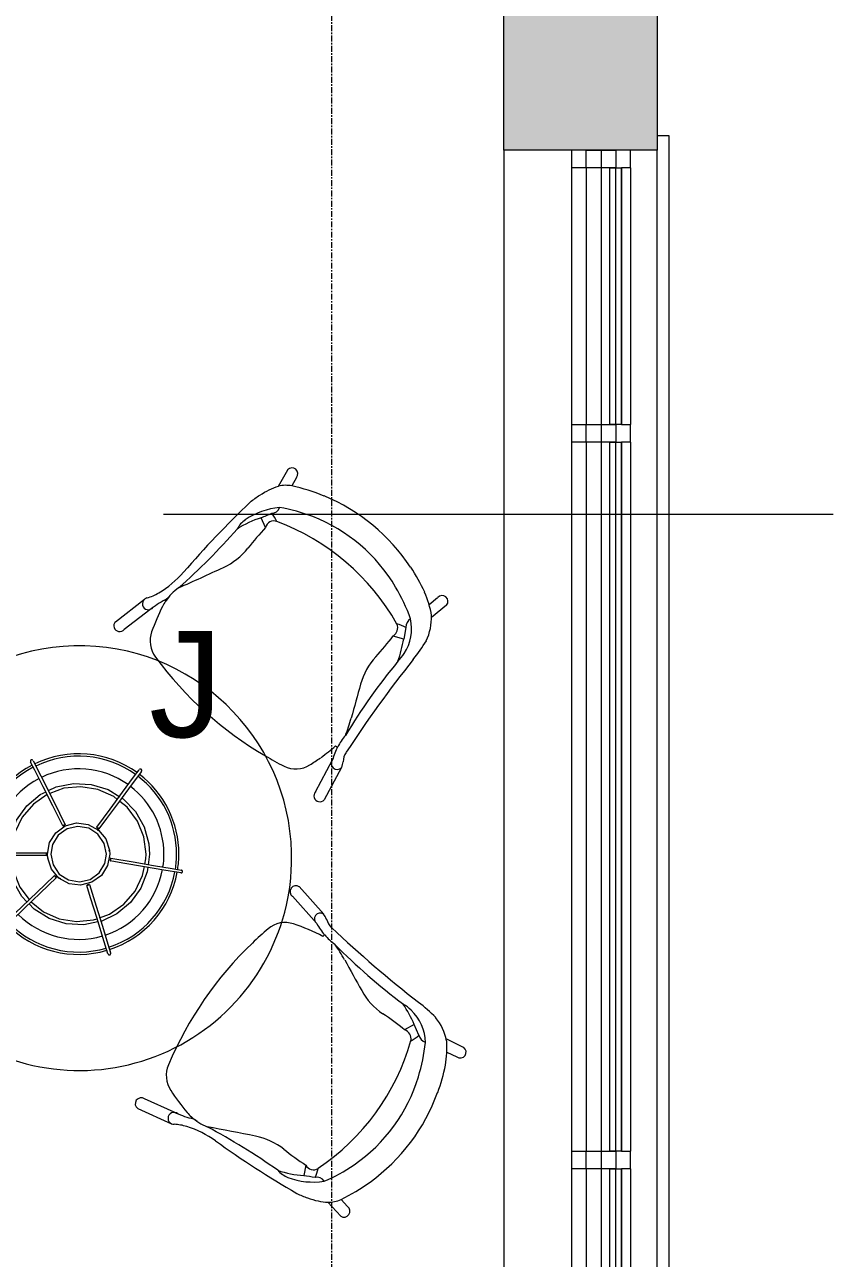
# Model space of a CAD drawing. Header units: inches. Extents: x 29752 to 32426, y -178 to 5722.
# Drawn here: x 31332.2 to 31400.7, y 4447.6 to 4552.2 of the extents above; entities that cross this region are included whole.
import ezdxf

# ---------------------------------------------------------------- set-up
doc = ezdxf.new("R2010")
doc.units = ezdxf.units.IN
doc.header["$MEASUREMENT"] = 0
doc.linetypes.add('Grid Line 1_2_', pattern=[0.875, 0.5, -0.125, 0.125, -0.125])
for name, color, linetype, lineweight in [('1900 Duke Street_2nd Flr_LINKED_dwg', 8, 'Continuous', 9), ('A-AREA-IDEN', 2, 'Continuous', 9), ('A-FLOR', 192, 'Continuous', 13), ('A-GLAZ-CURT', 52, 'Continuous', 9), ('A-GLAZ-CWMG', 51, 'Continuous', 9), ('A-WALL', 113, 'Continuous', 13), ('A-WALL-PATT', 111, 'Continuous', 13), ('AE-SILL', 7, 'Continuous', 9), ('E-LITE-EQPM', 33, 'Continuous', 9), ('E-LITE-EQPM-IDEN', 33, 'Continuous', 9), ('I-FURN', 30, 'Continuous', 9), ('I-WALL', 2, 'Continuous', 13), ('S-GRID', 1, 'Continuous', 9)]:
    doc.layers.add(name, color=color, linetype=linetype, lineweight=lineweight)
doc.styles.add('Arial', font='arial.ttf', dxfattribs={"height": 9})

# ---------------------------------------------------------------- blocks, each defined once
blk = doc.blocks.new('1900 Duke Street_2nd Flr_LINKED_dwg-5565117-FIRST FLOOR')
at = {"layer": 'AE-SILL', "flags": 128}
blk.add_lwpolyline([(2287.25, 164), (2288.25, 164), (2288.25, -8.75), (2287.25, -8.75)], dxfattribs=at)
blk = doc.blocks.new('MEZ-Round_Top-Davis_Furniture-2 - 36x36x29-R-6122990-FIRST FLOOR')
at = {"layer": 'I-FURN'}
for start, end in [(90, 270), (270, 90)]:
    blk.add_arc((0, 0), 18, start, end, dxfattribs=at)
blk = doc.blocks.new('Steelcase Coalesse - LessThanFive - Seating - Chair - Chair-6256414-FIRST FLOOR')
at = {"layer": 'I-FURN'}
for p, q in [((-10.97, -3.92), (-11.63, -0.87)), ((-10.64, -0.9), (-9.98, -3.92)), ((10.06, -3.57), (10.64, -0.88)), ((11.63, -0.9), (10.98, -3.97)), ((-7.95, -15.63), (-7.1, -15.24)), ((-7.45, -16.49), (-7.95, -15.63)), ((7.1, -15.24), (7.91, -15.62)), ((-8.84, -20.15), (-8.56, -18.54)), ((8.54, -18.61), (8.84, -20.18)), ((-7.68, -19.24), (-7.85, -20.16)), ((7.85, -20.16), (7.69, -19.36))]:
    blk.add_line(p, q, dxfattribs=at)
for centre, radius, start, end in [((-11.13, -0.89), 0.499, 358.2082, 178.2082), ((-6.68, -2.99), 2.21, 103.3107, 162.8489), ((0, -31.22), 31.22, 100.0138, 103.3107), ((0, -31.22), 31.22, 76.8533, 100.0138), ((6.58, -3.07), 2.31, 20.635, 76.8533), ((11.13, -0.89), 0.499, 359.3395, 179.3395), ((9.55, -8), 19.2, 162.8489, 166.1081), ((-9.57, -9.14), 19.56, 13.7896, 20.635), ((-10.47, -3.92), 0.496, 0.1104, 179.8986), ((-9.85, -3.67), 1.14, 192.3628, 217.6372), ((-14.49, -6.08), 5.01, 12.1242, 25.6361), ((9.55, -8), 19.2, 166.2494, 170.9578), ((0.41, -1.52), 9.87, 339.0727, 348), ((10.49, -3.87), 0.505, 348, 185.7864), ((14.61, -6.6), 4.44, 146.9598, 160.9989), ((10.38, -3.84), 0.614, 326.9598, 348), ((-12.02, -5.34), 1.59, 7.2788, 37.6372), ((-109.21, -17.76), 99.57, 1.694, 7.2788), ((-9.35, -5.59), 0.608, 95.5377, 113.9775), ((-15.19, -6.23), 5.72, 0.4027, 12.1242), ((5.12, -5.46), 4.42, 345.5512, 5.9632), ((5.68, -5.4), 3.86, 5.9632, 13.7896), ((9.35, -5.59), 0.61, 62.5204, 73.6587), ((10.91, -5.54), 1.37, 159.0727, 183.1872), ((18.47, -7.93), 8.52, 160.9989, 179.3791), ((-59.4, -14.43), 50.61, 0.6372, 9.3628), ((2.12, -2.42), 12.18, 198.0203, 205.3226), ((254.12, -123.67), 271.29, 154.4275, 155.3083), ((64.27, -14.4), 55.42, 171.8763, 179.1473), ((-254.12, -123.67), 271.29, 24.6917, 25.3226), ((-79.64, -6.86), 89.6, 354.1307, 359.3791), ((-12.83, -12.73), 5.72, 357.8915, 24.6917), ((12.83, -12.73), 5.72, 155.3083, 182.1085), ((20.05, -13.94), 27.18, 177.8915, 182.7464), ((-20.05, -13.94), 27.18, 357.2536, 2.1085), ((1.55, -11.45), 7.61, 326.7856, 343.7976), ((6.8, -14.07), 2.11, 344.7308, 13.7625), ((-4.19, -14.12), 4.61, 176.7843, 187.3082), ((3.07, -9.26), 12.72, 201.2054, 210.0533), ((3.07, -13.05), 5.98, 314.9029, 344.7308), ((5.81, -14.36), 15.49, 181.694, 188.8902), ((-4.91, -14.21), 3.89, 187.3082, 232.5948), ((-6.29, -15.47), 0.843, 164.196, 242.587), ((6.47, -15.57), 0.712, 290.0873, 27.2011), ((15.98, -20.43), 9.36, 149.1494, 155.1347), ((-8.24, -12.96), 3.62, 282.5941, 295.6438), ((-8.08, -17.05), 0.841, 342.987, 42.2207), ((0.04, 2.01), 19.42, 249.7737, 290.0873), ((8.24, -12.96), 3.62, 244.9597, 257.9137), ((7.92, -17.02), 0.684, 129.4562, 203.0764), ((-4.86, -15.46), 4.81, 195.5064, 221.736), ((1.11, -2.38), 17.12, 240.6775, 250.6293), ((-0.15, -4.82), 14.53, 289.3352, 300.8179), ((-2.91, -12), 8.67, 230.2831, 243.9481), ((0.04, -5.31), 14, 250.7712, 289.2402), ((6.53, -17.2), 2.45, 298.256, 324.9819), ((-0.01, -5.27), 16, 245.1982, 253.8772), ((0.14, -5.31), 15.95, 287.9267, 298.256), ((-8.35, -20.16), 0.499, 179.0642, 359.0642), ((0.06, -5.04), 16.23, 253.8772, 287.9267), ((8.35, -20.16), 0.499, 180, 357.7888)]:
    blk.add_arc(centre, radius, start, end, dxfattribs=at)
blk.add_open_spline([(9.49, -16.02), (9.43, -16.37), (9.27, -17.02), (8.96, -17.88), (8.69, -18.38), (8.54, -18.61)], degree=3, dxfattribs=at)
blk = doc.blocks.new('Steelcase Coalesse - LessThanFive - Seating - Chair - Chair-6256415-FIRST FLOOR')
at = {"layer": 'I-FURN'}
for p, q in [((-8.84, 20.15), (-8.56, 18.54)), ((-7.68, 19.24), (-7.85, 20.16)), ((7.85, 20.16), (7.69, 19.36)), ((8.54, 18.61), (8.84, 20.18)), ((-7.45, 16.49), (-7.95, 15.63)), ((-7.95, 15.63), (-7.1, 15.24)), ((7.1, 15.24), (7.91, 15.62)), ((-10.97, 3.92), (-11.63, 0.87)), ((-10.64, 0.9), (-9.98, 3.92)), ((10.06, 3.57), (10.64, 0.88)), ((11.63, 0.9), (10.98, 3.97))]:
    blk.add_line(p, q, dxfattribs=at)
for centre, radius, start, end in [((0.06, 5.04), 16.23, 72.0733, 106.1228), ((-8.35, 20.16), 0.499, 0.9358, 180.9358), ((-0.01, 5.27), 16, 106.1228, 114.8018), ((0.14, 5.31), 15.95, 61.744, 72.0733), ((8.35, 20.16), 0.499, 2.2112, 180), ((-2.91, 12), 8.67, 116.0519, 129.7169), ((0.04, 5.31), 14, 70.7598, 109.2288), ((6.53, 17.2), 2.45, 35.0181, 61.744), ((-4.86, 15.46), 4.81, 138.264, 164.4936), ((1.11, 2.38), 17.12, 109.3707, 119.3225), ((-0.15, 4.82), 14.53, 59.1821, 70.6648), ((5.81, 14.36), 15.49, 171.1098, 178.306), ((-4.91, 14.21), 3.89, 127.4052, 172.6918), ((-8.08, 17.05), 0.841, 317.7793, 17.013), ((0.04, -2.01), 19.42, 69.9127, 110.2263), ((7.92, 17.02), 0.684, 156.9236, 230.5438), ((3.07, 13.05), 5.98, 15.2692, 45.0971), ((-8.24, 12.96), 3.62, 64.3562, 77.4059), ((-6.29, 15.47), 0.843, 117.413, 195.804), ((8.24, 12.96), 3.62, 102.0863, 115.0403), ((6.47, 15.57), 0.712, 332.7989, 69.9127), ((15.98, 20.43), 9.36, 204.8653, 210.8506), ((-79.64, 6.86), 89.6, 0.6209, 5.8693), ((-109.21, 17.76), 99.57, 352.7212, 358.306), ((3.07, 9.26), 12.72, 149.9467, 158.7946), ((-4.19, 14.12), 4.61, 172.6918, 183.2157), ((20.05, 13.94), 27.18, 177.2536, 182.1085), ((-20.05, 13.94), 27.18, 357.8915, 2.7464), ((1.55, 11.45), 7.61, 16.2024, 33.2144), ((-59.4, 14.43), 50.61, 350.6372, 359.3628), ((6.8, 14.07), 2.11, 346.2375, 15.2692), ((-12.83, 12.73), 5.72, 335.3083, 2.1085), ((12.83, 12.73), 5.72, 177.8915, 204.6917), ((64.27, 14.4), 55.42, 180.8527, 188.1237), ((-254.12, 123.67), 271.29, 334.6774, 335.3083), ((254.12, 123.67), 271.29, 204.6917, 205.5725), ((2.12, 2.42), 12.18, 154.6774, 161.9797), ((18.47, 7.93), 8.52, 180.6209, 199.0011), ((5.12, 5.46), 4.42, 354.0368, 14.4488), ((-15.19, 6.23), 5.72, 347.8758, 359.5973), ((10.91, 5.54), 1.37, 176.8128, 200.9273), ((-9.85, 3.67), 1.14, 142.3628, 167.6372), ((-12.02, 5.34), 1.59, 322.3628, 352.7212), ((-14.49, 6.08), 5.01, 334.3639, 347.8758), ((-9.35, 5.59), 0.608, 246.0225, 264.4623), ((9.55, 8), 19.2, 189.0422, 197.1511), ((-9.57, 9.14), 19.56, 339.365, 346.2104), ((5.68, 5.4), 3.86, 346.2104, 354.0368), ((9.35, 5.59), 0.61, 286.3413, 297.4796), ((0.41, 1.52), 9.87, 12, 20.9273), ((14.61, 6.6), 4.44, 199.0011, 213.0402), ((-10.47, 3.92), 0.496, 180.1014, 359.8896), ((10.49, 3.87), 0.505, 174.2136, 12), ((10.38, 3.84), 0.614, 12, 33.0402), ((-6.68, 2.99), 2.21, 197.1511, 256.6893), ((6.58, 3.07), 2.31, 283.1467, 339.365), ((-11.13, 0.89), 0.499, 181.7918, 1.7918), ((0, 31.22), 31.22, 256.6893, 259.9862), ((0, 31.22), 31.22, 259.9862, 283.1467), ((11.13, 0.89), 0.499, 180.6605, 0.6605)]:
    blk.add_arc(centre, radius, start, end, dxfattribs=at)
blk.add_open_spline([(9.49, 16.02), (9.43, 16.37), (9.27, 17.02), (8.96, 17.88), (8.69, 18.38), (8.54, 18.61)], degree=3, dxfattribs=at)
blk = doc.blocks.new('System Panel - Glazed-V24-FIRST FLOOR')
at = {"layer": 'A-GLAZ-CURT'}
for p, q in [((10.875, 1.75), (-10.875, 1.75)), ((-10.875, 1.25), (-10.875, 1.75)), ((10.875, 1.75), (10.875, 1.25))]:
    blk.add_line(p, q, dxfattribs=at)
blk = doc.blocks.new('Rectangular Mullion - 1_5_ x 2_5_ rectangular-V58-FIRST FLOOR')
at = {"layer": 'A-GLAZ-CWMG'}
for p, q in [((31381.05, 4540.06), (31379.8, 4540.06)), ((31379.8, 4540.06), (31379.8, 4518.31)), ((31382.3, 4540.06), (31381.05, 4540.06)), ((31382.3, 4518.31), (31382.3, 4540.06)), ((31379.8, 4518.31), (31381.05, 4518.31)), ((31381.05, 4518.31), (31382.3, 4518.31))]:
    blk.add_line(p, q, dxfattribs=at)
blk = doc.blocks.new('System Panel - Glazed-6353936-FIRST FLOOR')
at = {"layer": 'A-GLAZ-CURT'}
for p, q in [((30.046875, 1.75), (-30.046875, 1.75)), ((-30.046875, 1.25), (-30.046875, 1.75)), ((30.046875, 1.75), (30.046875, 1.25))]:
    blk.add_line(p, q, dxfattribs=at)
blk = doc.blocks.new('Rectangular Mullion - 1_5_ x 2_5_ rectangular-6353933-FIRST FLOOR')
at = {"layer": 'A-GLAZ-CWMG'}
for p, q in [((31381.05, 4516.81), (31379.8, 4516.81)), ((31379.8, 4516.81), (31379.8, 4456.72)), ((31382.3, 4516.81), (31381.05, 4516.81)), ((31382.3, 4456.72), (31382.3, 4516.81)), ((31379.8, 4456.72), (31381.05, 4456.72)), ((31381.05, 4456.72), (31382.3, 4456.72))]:
    blk.add_line(p, q, dxfattribs=at)
blk = doc.blocks.new('Rectangular Mullion - 1_5_ x 2_5_ rectangular-V61-FIRST FLOOR')
at = {"layer": 'A-GLAZ-CWMG'}
for p, q in [((-1.5, 0), (-1.5, 1.25)), ((-1.5, 1.25), (0, 1.25)), ((-1.5, -1.25), (-1.5, 0)), ((0, -1.25), (-1.5, -1.25))]:
    blk.add_line(p, q, dxfattribs=at)
blk = doc.blocks.new('Rectangular Mullion - 1_5_ x 2_5_ rectangular-V62-FIRST FLOOR')
at = {"layer": 'A-GLAZ-CWMG'}
for p, q in [((0.75, 1.25), (-0.75, 1.25)), ((-0.75, 1.25), (-0.75, 0)), ((0.75, 0), (0.75, 1.25)), ((-0.75, 0), (-0.75, -1.25)), ((0.75, -1.25), (0.75, 0)), ((-0.75, -1.25), (0.75, -1.25))]:
    blk.add_line(p, q, dxfattribs=at)
blk = doc.blocks.new('L-PENDANT_HI LITE WAREHOUSE - L-PENDANT_HI LITE WAREHOUSE-V79-FIRST FLOOR')
at = {"layer": 'E-LITE-EQPM'}
for p, q in [((-3.93, 7.51), (-4.07, 7.8)), ((-3.86, 7.91), (-3.71, 7.62)), ((4.93, 6.89), (5.13, 7.15)), ((5.32, 7.01), (5.12, 6.75)), ((1.56, 2.06), (1.69, 1.99)), ((-8.8, 0.12), (-8.47, 0.12)), ((6.01, 0), (5.89, -0.92)), ((-8.47, -0.12), (-8.8, -0.12)), ((-2.29, -1.24), (-2.31, -1.23)), ((-1.51, -2.09), (-1.69, -2)), ((8.65, -1.59), (8.33, -1.53)), ((8.37, -1.3), (8.69, -1.35)), ((-6.41, -6.02), (-6.18, -5.8)), ((-6.01, -5.97), (-6.25, -6.19)), ((2.48, -8.44), (2.39, -8.13)), ((2.62, -8.06), (2.71, -8.37))]:
    blk.add_line(p, q, dxfattribs=at)
at = {"layer": 'E-LITE-EQPM', "flags": 128}
for points in [[(-1.34, 2.39), (-2.2, 4.1), (-3.01, 5.69), (-3.72, 7.1), (-4.07, 7.8)], [(-3.86, 7.91), (-3.21, 6.62), (-2.45, 5.13), (-1.62, 3.48), (-1.13, 2.49)], [(1.53, 2.27), (2.66, 3.81), (3.72, 5.25), (4.66, 6.52), (5.13, 7.15)], [(5.32, 7.01), (4.46, 5.85), (3.47, 4.5), (2.37, 3.02), (1.72, 2.13)], [(-5.99, 0.13), (-5.82, 1.49), (-5.27, 2.88), (-4.4, 4.09), (-3.25, 5.05), (-2.76, 5.29)], [(-2.56, 5.38), (-1.9, 5.7), (-0.43, 5.99), (1.06, 5.91), (2.49, 5.47), (3.48, 4.86)], [(3.28, 4.63), (2.97, 4.88), (1.64, 5.48), (0.19, 5.71), (-1.26, 5.58), (-2.43, 5.15)], [(-2.67, 5.05), (-3.83, 4.24), (-4.78, 3.13), (-5.42, 1.82), (-5.7, 0.39), (-5.71, 0.15)], [(5.72, 0), (5.53, 1.45), (4.98, 2.8), (4.11, 3.97), (3.49, 4.47)], [(3.65, 4.75), (3.77, 4.68), (4.81, 3.6), (5.55, 2.3), (5.95, 0.86), (6.01, 0)], [(-2.65, 0), (-2.46, 0.97), (-1.93, 1.81), (-1.13, 2.39), (-0.17, 2.64), (0.81, 2.52), (1.68, 2.04), (2.31, 1.28), (2.62, 0.34), (2.65, 0)], [(2.35, 0), (2.17, 0.91), (1.64, 1.69), (0.86, 2.19), (-0.06, 2.35), (-0.97, 2.15), (-1.73, 1.6), (-2.21, 0.8), (-2.35, 0)], [(-8.8, 0.12), (-7.36, 0.12), (-5.68, 0.12), (-3.83, 0.12), (-2.73, 0.12)], [(2.65, 0), (2.46, -0.97), (1.93, -1.81), (1.13, -2.39), (0.17, -2.64), (-0.81, -2.52), (-1.68, -2.04), (-2.31, -1.28), (-2.62, -0.34), (-2.65, 0)], [(-2.35, 0), (-2.17, -0.91), (-1.64, -1.69), (-0.86, -2.19), (0.06, -2.35), (0.97, -2.15), (1.73, -1.6), (2.21, -0.8), (2.35, 0)], [(2.57, 0.37), (2.6, 0.29), (2.6, 0.21)], [(5.61, -0.84), (5.7, -0.39), (5.72, 0)], [(-2.73, -0.12), (-4.65, -0.12), (-6.43, -0.12), (-8.01, -0.12), (-8.8, -0.12)], [(-4.39, -4.04), (-4.81, -3.6), (-5.55, -2.3), (-5.95, -0.86), (-6, -0.08)], [(-5.7, -0.11), (-5.53, -1.45), (-4.98, -2.8), (-4.2, -3.85)], [(-2.57, -0.38), (-2.6, -0.29), (-2.6, -0.21)], [(8.65, -1.59), (7.23, -1.35), (5.58, -1.07), (3.76, -0.76), (2.68, -0.57)], [(2.72, -0.34), (4.61, -0.66), (6.36, -0.96), (7.92, -1.22), (8.69, -1.35)], [(-6.41, -6.02), (-5.38, -5.02), (-4.17, -3.86), (-2.84, -2.58), (-2.05, -1.81)], [(-1.88, -1.98), (-3.26, -3.32), (-4.55, -4.55), (-5.68, -5.65), (-6.25, -6.19)], [(1.78, -5.39), (2.63, -5.08), (3.83, -4.24), (4.78, -3.13), (5.42, -1.82), (5.57, -1.05)], [(5.87, -1.12), (5.82, -1.49), (5.27, -2.88), (4.4, -4.09), (3.25, -5.05), (1.9, -5.7), (1.85, -5.71)], [(2.48, -8.44), (2.06, -7.06), (1.56, -5.46), (1.02, -3.7), (0.69, -2.65)], [(0.92, -2.58), (1.49, -4.41), (2.01, -6.11), (2.48, -7.62), (2.71, -8.37)], [(-4.03, -4.04), (-2.97, -4.88), (-1.64, -5.48), (-0.19, -5.71), (1.26, -5.58), (1.53, -5.48)], [(1.64, -5.75), (0.43, -5.99), (-1.06, -5.91), (-2.49, -5.47), (-3.77, -4.68), (-4.23, -4.2)]]:
    blk.add_lwpolyline(points, dxfattribs=at)
at = {"layer": 'E-LITE-EQPM'}
for radius, start, end in [(8.5, 54.352, 115.9976), (8.5, 117.5572, 179.1805), (8.3, 117.5883, 179.166), (8.3, 54.4077, 115.9835), (7.23, 117.68, 179.084), (7.23, 54.5085, 115.8774), (8.3, 0, 52.7805), (8.5, 360, 52.7942), (7.23, 0, 52.7087), (8.5, 180.7428, 223.1757), (8.3, 180.7895, 223.1613), (7.23, 180.8932, 223.0553), (7.23, 351.3301, 0), (8.3, 351.2175, 0), (8.5, 351.1817, 360), (7.23, 288.1148, 349.5305), (8.3, 287.9815, 349.6081), (8.5, 287.9355, 349.6216), (7.23, 225, 286.3122), (8.5, 224.7366, 286.3783), (8.3, 224.7795, 286.3645)]:
    blk.add_arc((0, 0), radius, start, end, dxfattribs=at)
for centre, major_axis, start_param, end_param in [((-1.23, 2.44), (0.106, 0.054), 1.120282, 4.261875), ((-1.23, 2.44), (0.106, 0.054), 4.261875, 7.403467), ((1.62, 2.2), (-0.0959, 0.0708), 4.261875, 7.403467), ((1.62, 2.2), (-0.0959, 0.0708), 1.120282, 4.261875), ((-2.73, 0), (0, 0.119), 1.120282, 4.261875), ((-2.73, 0), (0, 0.119), 4.261875, 7.403467), ((2.7, -0.46), (0.02, 0.118), 1.120282, 4.261875), ((2.7, -0.46), (0.02, 0.118), 4.261875, 7.403467), ((-1.97, -1.9), (-0.0828, 0.0858), 4.261875, 7.403467), ((-1.97, -1.9), (-0.0828, 0.0858), 1.120282, 4.261875), ((0.81, -2.61), (0.114, 0.035), 1.120282, 4.261875), ((0.81, -2.61), (0.114, 0.035), 4.261875, 7.403467)]:
    blk.add_ellipse(centre, major_axis=major_axis, ratio=0.187968, start_param=start_param, end_param=end_param, dxfattribs=at)
for points, knots in [([(-3.98, 7.99), (-3.99, 7.99), (-4.01, 7.99), (-4.04, 7.97), (-4.05, 7.96), (-4.06, 7.96), (-4.07, 7.95), (-4.07, 7.94), (-4.08, 7.93), (-4.08, 7.92), (-4.08, 7.91), (-4.09, 7.89), (-4.09, 7.88), (-4.09, 7.87), (-4.09, 7.86), (-4.09, 7.85), (-4.09, 7.84), (-4.08, 7.83), (-4.08, 7.83)], [0, 0, 0, 0, 0.1111111, 0.1666667, 0.1944444, 0.2222222, 0.25, 0.2777778, 0.3055556, 0.3333333, 0.3611111, 0.3888889, 0.4166667, 0.4444444, 0.4722222, 0.5, 0.5277778, 0.5555556, 0.5555556, 0.5555556, 0.5555556]), ([(-3.87, 7.92), (-3.87, 7.92), (-3.87, 7.93), (-3.88, 7.94), (-3.89, 7.94), (-3.89, 7.95), (-3.9, 7.96), (-3.91, 7.97), (-3.92, 7.97), (-3.94, 7.98), (-3.95, 7.99), (-3.97, 7.99), (-3.98, 7.99)], [0.6666667, 0.6666667, 0.6666667, 0.6666667, 0.6944444, 0.7222222, 0.75, 0.7777778, 0.8055556, 0.8333333, 0.8611111, 0.8888889, 0.9444444, 1, 1, 1, 1]), ([(5.34, 7.15), (5.33, 7.16), (5.32, 7.18), (5.3, 7.2), (5.28, 7.2), (5.27, 7.21), (5.26, 7.21), (5.25, 7.21), (5.24, 7.21), (5.23, 7.21), (5.22, 7.21), (5.2, 7.21), (5.19, 7.2), (5.18, 7.2), (5.17, 7.19), (5.16, 7.19), (5.15, 7.18), (5.15, 7.18), (5.15, 7.17)], [0, 0, 0, 0, 0.1111111, 0.1666667, 0.1944444, 0.2222222, 0.25, 0.2777778, 0.3055556, 0.3333333, 0.3611111, 0.3888889, 0.4166667, 0.4444444, 0.4722222, 0.5, 0.5277778, 0.5555556, 0.5555556, 0.5555556, 0.5555556]), ([(5.32, 7.02), (5.33, 7.02), (5.33, 7.03), (5.34, 7.04), (5.34, 7.05), (5.34, 7.06), (5.35, 7.07), (5.35, 7.08), (5.35, 7.09), (5.35, 7.11), (5.35, 7.13), (5.34, 7.14), (5.34, 7.15)], [0.6666667, 0.6666667, 0.6666667, 0.6666667, 0.6944444, 0.7222222, 0.75, 0.7777778, 0.8055556, 0.8333333, 0.8611111, 0.8888889, 0.9444444, 1, 1, 1, 1]), ([(-8.92, 0.05), (-8.93, 0.04), (-8.94, 0.02), (-8.94, -0.01), (-8.93, -0.03), (-8.93, -0.04), (-8.93, -0.05), (-8.92, -0.06), (-8.91, -0.07), (-8.91, -0.07), (-8.9, -0.08), (-8.89, -0.09), (-8.88, -0.1), (-8.87, -0.1), (-8.86, -0.11), (-8.85, -0.11), (-8.84, -0.11), (-8.83, -0.12), (-8.83, -0.12)], [0, 0, 0, 0, 0.1111111, 0.1666667, 0.1944444, 0.2222222, 0.25, 0.2777778, 0.3055556, 0.3333333, 0.3611111, 0.3888889, 0.4166667, 0.4444444, 0.4722222, 0.5, 0.5277778, 0.5555556, 0.5555556, 0.5555556, 0.5555556]), ([(-8.81, 0.12), (-8.81, 0.12), (-8.82, 0.12), (-8.83, 0.12), (-8.84, 0.11), (-8.85, 0.11), (-8.86, 0.1), (-8.87, 0.1), (-8.88, 0.09), (-8.9, 0.08), (-8.91, 0.07), (-8.92, 0.06), (-8.92, 0.05)], [0.6666667, 0.6666667, 0.6666667, 0.6666667, 0.6944444, 0.7222222, 0.75, 0.7777778, 0.8055556, 0.8333333, 0.8611111, 0.8888889, 0.9444444, 1, 1, 1, 1]), ([(8.67, -1.59), (8.67, -1.59), (8.68, -1.59), (8.69, -1.59), (8.7, -1.59), (8.71, -1.59), (8.72, -1.58), (8.73, -1.58), (8.74, -1.58), (8.76, -1.57), (8.77, -1.56), (8.78, -1.55), (8.79, -1.54)], [0.6666667, 0.6666667, 0.6666667, 0.6666667, 0.6944444, 0.7222222, 0.75, 0.7777778, 0.8055556, 0.8333333, 0.8611111, 0.8888889, 0.9444444, 1, 1, 1, 1]), ([(8.79, -1.54), (8.8, -1.53), (8.81, -1.51), (8.81, -1.48), (8.81, -1.47), (8.81, -1.46), (8.81, -1.45), (8.8, -1.43), (8.8, -1.42), (8.79, -1.41), (8.79, -1.41), (8.78, -1.4), (8.77, -1.39), (8.76, -1.38), (8.75, -1.37), (8.74, -1.37), (8.73, -1.36), (8.73, -1.36), (8.72, -1.36)], [0, 0, 0, 0, 0.1111111, 0.1666667, 0.1944444, 0.2222222, 0.25, 0.2777778, 0.3055556, 0.3333333, 0.3611111, 0.3888889, 0.4166667, 0.4444444, 0.4722222, 0.5, 0.5277778, 0.5555556, 0.5555556, 0.5555556, 0.5555556]), ([(-6.42, -6.03), (-6.43, -6.03), (-6.43, -6.04), (-6.44, -6.05), (-6.44, -6.06), (-6.45, -6.07), (-6.45, -6.08), (-6.46, -6.09), (-6.46, -6.1), (-6.46, -6.12), (-6.46, -6.14), (-6.46, -6.15), (-6.46, -6.16)], [0.6666667, 0.6666667, 0.6666667, 0.6666667, 0.6944444, 0.7222222, 0.75, 0.7777778, 0.8055556, 0.8333333, 0.8611111, 0.8888889, 0.9444444, 1, 1, 1, 1]), ([(-6.46, -6.16), (-6.45, -6.17), (-6.44, -6.19), (-6.42, -6.21), (-6.41, -6.22), (-6.4, -6.23), (-6.39, -6.23), (-6.38, -6.23), (-6.37, -6.24), (-6.36, -6.24), (-6.35, -6.24), (-6.33, -6.24), (-6.32, -6.23), (-6.31, -6.23), (-6.3, -6.23), (-6.29, -6.22), (-6.28, -6.22), (-6.28, -6.21), (-6.27, -6.21)], [0, 0, 0, 0, 0.1111111, 0.1666667, 0.1944444, 0.2222222, 0.25, 0.2777778, 0.3055556, 0.3333333, 0.3611111, 0.3888889, 0.4166667, 0.4444444, 0.4722222, 0.5, 0.5277778, 0.5555556, 0.5555556, 0.5555556, 0.5555556]), ([(2.49, -8.45), (2.49, -8.46), (2.49, -8.46), (2.5, -8.47), (2.5, -8.48), (2.51, -8.49), (2.52, -8.5), (2.53, -8.51), (2.53, -8.52), (2.55, -8.52), (2.56, -8.53), (2.58, -8.54), (2.59, -8.54)], [0.6666667, 0.6666667, 0.6666667, 0.6666667, 0.6944444, 0.7222222, 0.75, 0.7777778, 0.8055556, 0.8333333, 0.8611111, 0.8888889, 0.9444444, 1, 1, 1, 1]), ([(2.59, -8.54), (2.6, -8.54), (2.62, -8.54), (2.65, -8.54), (2.66, -8.53), (2.67, -8.52), (2.68, -8.51), (2.69, -8.51), (2.7, -8.5), (2.7, -8.49), (2.71, -8.48), (2.71, -8.47), (2.71, -8.46), (2.72, -8.44), (2.72, -8.43), (2.72, -8.42), (2.72, -8.41), (2.72, -8.4), (2.72, -8.4)], [0, 0, 0, 0, 0.1111111, 0.1666667, 0.1944444, 0.2222222, 0.25, 0.2777778, 0.3055556, 0.3333333, 0.3611111, 0.3888889, 0.4166667, 0.4444444, 0.4722222, 0.5, 0.5277778, 0.5555556, 0.5555556, 0.5555556, 0.5555556])]:
    blk.add_open_spline(points, degree=3, knots=knots, dxfattribs=at)
blk = doc.blocks.new('Rectangular Mullion - 1_5_ x 2_5_ rectangular-6353520-FIRST FLOOR')
at = {"layer": 'A-GLAZ-CWMG', "lineweight": 20}
for p, q in [((-1.5, 1.25), (0, 1.25)), ((-1.5, -1.25), (-1.5, 1.25)), ((0, 1.25), (0, -1.25)), ((0, -1.25), (-1.5, -1.25))]:
    blk.add_line(p, q, dxfattribs=at)
blk = doc.blocks.new('Rectangular Mullion - 2_5_ x 5_ rectangular-6353528-FIRST FLOOR')
at = {"layer": 'A-GLAZ-CWMG'}
for p, q in [((31379.55, 5161.62), (31378.3, 5161.62)), ((31378.3, 5161.62), (31378.3, 5139.87)), ((31383.3, 5161.62), (31382.55, 5161.62)), ((31383.3, 5161.62), (31383.3, 5139.87)), ((31378.3, 5139.87), (31379.55, 5139.87)), ((31382.55, 5139.87), (31383.3, 5139.87))]:
    blk.add_line(p, q, dxfattribs=at)
blk = doc.blocks.new('Rectangular Mullion - 2_5_ x 5_ rectangular-6353934-FIRST FLOOR')
at = {"layer": 'A-GLAZ-CWMG'}
for p, q in [((31379.8, 4455.22), (31378.55, 4455.22)), ((31378.55, 4455.22), (31378.55, 4395.12)), ((31383.55, 4455.22), (31382.8, 4455.22)), ((31383.55, 4455.22), (31383.55, 4395.12)), ((31378.55, 4395.12), (31379.8, 4395.12)), ((31382.8, 4395.12), (31383.55, 4395.12))]:
    blk.add_line(p, q, dxfattribs=at)
blk = doc.blocks.new('System Panel - Glazed-6353539-FIRST FLOOR')
at = {"layer": 'A-GLAZ-CURT', "lineweight": 13}
for p, q in [((-10.875, 0.75), (-10.875, 1.75)), ((-10.875, 1.75), (10.875, 1.75)), ((10.875, 1.75), (10.875, 0.75)), ((10.875, 0.75), (-10.875, 0.75))]:
    blk.add_line(p, q, dxfattribs=at)
blk = doc.blocks.new('System Panel - Glazed-6353937-FIRST FLOOR')
at = {"layer": 'A-GLAZ-CURT', "lineweight": 13}
for p, q in [((-30.046875, 0.75), (-30.046875, 1.75)), ((-30.046875, 1.75), (30.046875, 1.75)), ((30.046875, 1.75), (30.046875, 0.75)), ((30.046875, 0.75), (-30.046875, 0.75))]:
    blk.add_line(p, q, dxfattribs=at)
blk = doc.blocks.new('Rectangular Mullion - 1_5_ x 2_5_ rectangular-6353534-FIRST FLOOR')
at = {"layer": 'A-GLAZ-CWMG', "lineweight": 20}
for p, q in [((0.75, 1.25), (-0.75, 1.25)), ((-0.75, 1.25), (-0.75, -1.25)), ((0.75, -1.25), (0.75, 1.25)), ((-0.75, -1.25), (0.75, -1.25))]:
    blk.add_line(p, q, dxfattribs=at)

msp = doc.modelspace()

# ---------------------------------------------------------------- hatches: boundary and pattern name
at = {"layer": 'A-WALL-PATT', "lineweight": 9}
msp.add_hatch(color=7, dxfattribs=at).paths.add_polyline_path([(31385.8, 4541.56), (31385.8, 4626.31), (31372.8, 4626.31), (31372.8, 4541.56), (31383.48, 4541.56)], flags=0)

# ---------------------------------------------------------------- linework, layer by layer
at = {"layer": 'A-AREA-IDEN'}
msp.add_line((31343.95, 4510.72), (31400.74, 4510.72), dxfattribs=at)
at = {"layer": 'A-FLOR'}
msp.add_line((31381.05, 4541.56), (31381.05, 4370.37), dxfattribs=at)
at = {"layer": 'A-WALL', "color": 8, "lineweight": 20}
for p, q in [((31385.8, 4626.31), (31385.8, 4541.56)), ((31372.8, 4541.56), (31372.8, 4570.64)), ((31385.8, 4541.56), (31372.8, 4541.56))]:
    msp.add_line(p, q, dxfattribs=at)
at = {"layer": 'A-WALL', "lineweight": 9}
for p, q in [((31372.8, 4541.56), (31372.8, 4370.37)), ((31385.8, 4370.37), (31385.8, 4541.56))]:
    msp.add_line(p, q, dxfattribs=at)
at = {"layer": 'I-WALL', "lineweight": 9}
for p, q in [((31378.55, 4541.56), (31378.55, 4540.06)), ((31383.55, 4540.06), (31383.55, 4541.56)), ((31378.55, 4518.31), (31378.55, 4516.81)), ((31383.55, 4516.81), (31383.55, 4518.31)), ((31378.55, 4456.72), (31378.55, 4455.22)), ((31383.55, 4455.22), (31383.55, 4456.72))]:
    msp.add_line(p, q, dxfattribs=at)
at = {"layer": 'S-GRID', "linetype": 'Grid Line 1_2_'}
msp.add_line((31358.24, 4277.77), (31358.24, 5698.13), dxfattribs=at)

# ---------------------------------------------------------------- block references
at = {"layer": '1900 Duke Street_2nd Flr_LINKED_dwg', "color": 7}
msp.add_blockref('1900 Duke Street_2nd Flr_LINKED_dwg-5565117-FIRST FLOOR', (29098.55, 4378.81), dxfattribs=at)
at = {"layer": 'A-GLAZ-CURT', "rotation": 270}
for name, p in [('System Panel - Glazed-6353539-FIRST FLOOR', (31381.05, 4529.19)), ('System Panel - Glazed-V24-FIRST FLOOR', (31381.05, 4529.19)), ('System Panel - Glazed-6353937-FIRST FLOOR', (31381.05, 4486.76)), ('System Panel - Glazed-6353936-FIRST FLOOR', (31381.05, 4486.76)), ('System Panel - Glazed-6353937-FIRST FLOOR', (31381.05, 4425.17)), ('System Panel - Glazed-6353936-FIRST FLOOR', (31381.05, 4425.17))]:
    msp.add_blockref(name, p, dxfattribs=at)
at = {"layer": 'A-GLAZ-CWMG', "rotation": 90}
for name in ['Rectangular Mullion - 1_5_ x 2_5_ rectangular-V61-FIRST FLOOR', 'Rectangular Mullion - 1_5_ x 2_5_ rectangular-6353520-FIRST FLOOR']:
    msp.add_blockref(name, (31381.05, 4541.56), dxfattribs=at)
at = {"layer": 'A-GLAZ-CWMG'}
for name, p in [('Rectangular Mullion - 2_5_ x 5_ rectangular-6353528-FIRST FLOOR', (0.25, -621.56)), ('Rectangular Mullion - 1_5_ x 2_5_ rectangular-V58-FIRST FLOOR', (0, 0)), ('Rectangular Mullion - 2_5_ x 5_ rectangular-6353934-FIRST FLOOR', (0, 61.59)), ('Rectangular Mullion - 1_5_ x 2_5_ rectangular-6353933-FIRST FLOOR', (0, 0)), ('Rectangular Mullion - 2_5_ x 5_ rectangular-6353934-FIRST FLOOR', (0, 0)), ('Rectangular Mullion - 1_5_ x 2_5_ rectangular-6353933-FIRST FLOOR', (0, -61.59))]:
    msp.add_blockref(name, p, dxfattribs=at)
at = {"layer": 'A-GLAZ-CWMG', "extrusion": (0, 0, -1), "rotation": 270}
for name, p in [('Rectangular Mullion - 1_5_ x 2_5_ rectangular-V62-FIRST FLOOR', (-31381.05, 4517.56)), ('Rectangular Mullion - 1_5_ x 2_5_ rectangular-6353534-FIRST FLOOR', (-31381.05, 4517.56)), ('Rectangular Mullion - 1_5_ x 2_5_ rectangular-V62-FIRST FLOOR', (-31381.05, 4455.97)), ('Rectangular Mullion - 1_5_ x 2_5_ rectangular-6353534-FIRST FLOOR', (-31381.05, 4455.97))]:
    msp.add_blockref(name, p, dxfattribs=at)
at = {"layer": 'E-LITE-EQPM'}
msp.add_blockref('L-PENDANT_HI LITE WAREHOUSE - L-PENDANT_HI LITE WAREHOUSE-V79-FIRST FLOOR', (31336.77, 4481.9), dxfattribs=at)
at = {"layer": 'I-FURN'}
for name, p, rotation in [('Steelcase Coalesse - LessThanFive - Seating - Chair - Chair-6256414-FIRST FLOOR', (31348.16, 4493.37), 139.6305549571826), ('MEZ-Round_Top-Davis_Furniture-2 - 36x36x29-R-6122990-FIRST FLOOR', (31336.83, 4481.56), 268.5363711201271), ('Steelcase Coalesse - LessThanFive - Seating - Chair - Chair-6256415-FIRST FLOOR', (31347.91, 4470.26), 233.8698122576326)]:
    msp.add_blockref(name, p, dxfattribs=dict(at, rotation=rotation))

# ---------------------------------------------------------------- texts
at = {"layer": 'E-LITE-EQPM-IDEN', "insert": (31342.73, 4500.81), "char_height": 9, "width": 7.878, "attachment_point": 1, "style": 'Arial'}
msp.add_mtext('J', dxfattribs=at)

doc.saveas('drawing.dxf')
